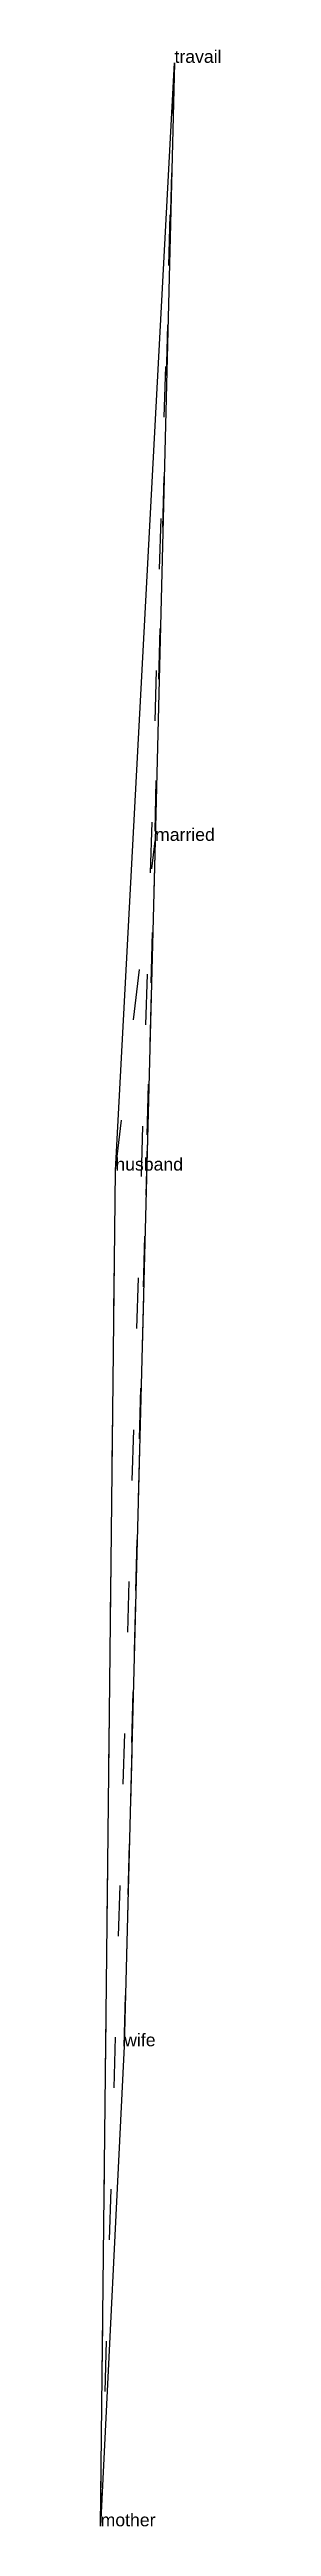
# Model space of a CAD drawing. Extents: x -0.15 to 0.09, y -4.12 to 0.77.
import ezdxf

# ---------------------------------------------------------------- set-up
doc = ezdxf.new("R2010")
doc.units = 0
doc.linetypes.add('DOT', pattern=[0.2, 0, -0.2])
doc.layers.add('TEXT', color=1, linetype='CONTINUOUS')
doc.styles.get("Standard").update_dxf_attribs({"font": 'arial.ttf'})

msp = doc.modelspace()

# ---------------------------------------------------------------- linework, layer by layer
at = {"layer": 'INTERNAL', "linetype": 'DOT'}
msp.add_polyline3d([(-0.099, -3.173, 0), (0.0006, 0.743, 0), (-0.1457, -4.1207, 0), (-0.1165, -1.444, 0), (-0.0379, -0.7931, 0), (-0.099, -3.173, 0)], close=True, dxfattribs=at)
at = {"layer": 'OUTLINE', "linetype": 'CONTINUOUS'}
msp.add_polyline3d([(-0.1457, -4.1207, 0), (-0.1165, -1.444, 0), (0.0006, 0.743, 0), (-0.0379, -0.7931, 0), (-0.099, -3.173, 0), (-0.1457, -4.1207, 0)], close=True, dxfattribs=at)

# ---------------------------------------------------------------- texts
at = {"layer": 'TEXT'}
for s, p in [('travail', (0.0006, 0.743)), ('married', (-0.0379, -0.7931)), ('husband', (-0.1165, -1.444)), ('wife', (-0.099, -3.173)), ('mother', (-0.1457, -4.1207))]:
    msp.add_text(s, height=0.025, dxfattribs=at).set_placement(p)

doc.saveas('drawing.dxf')
